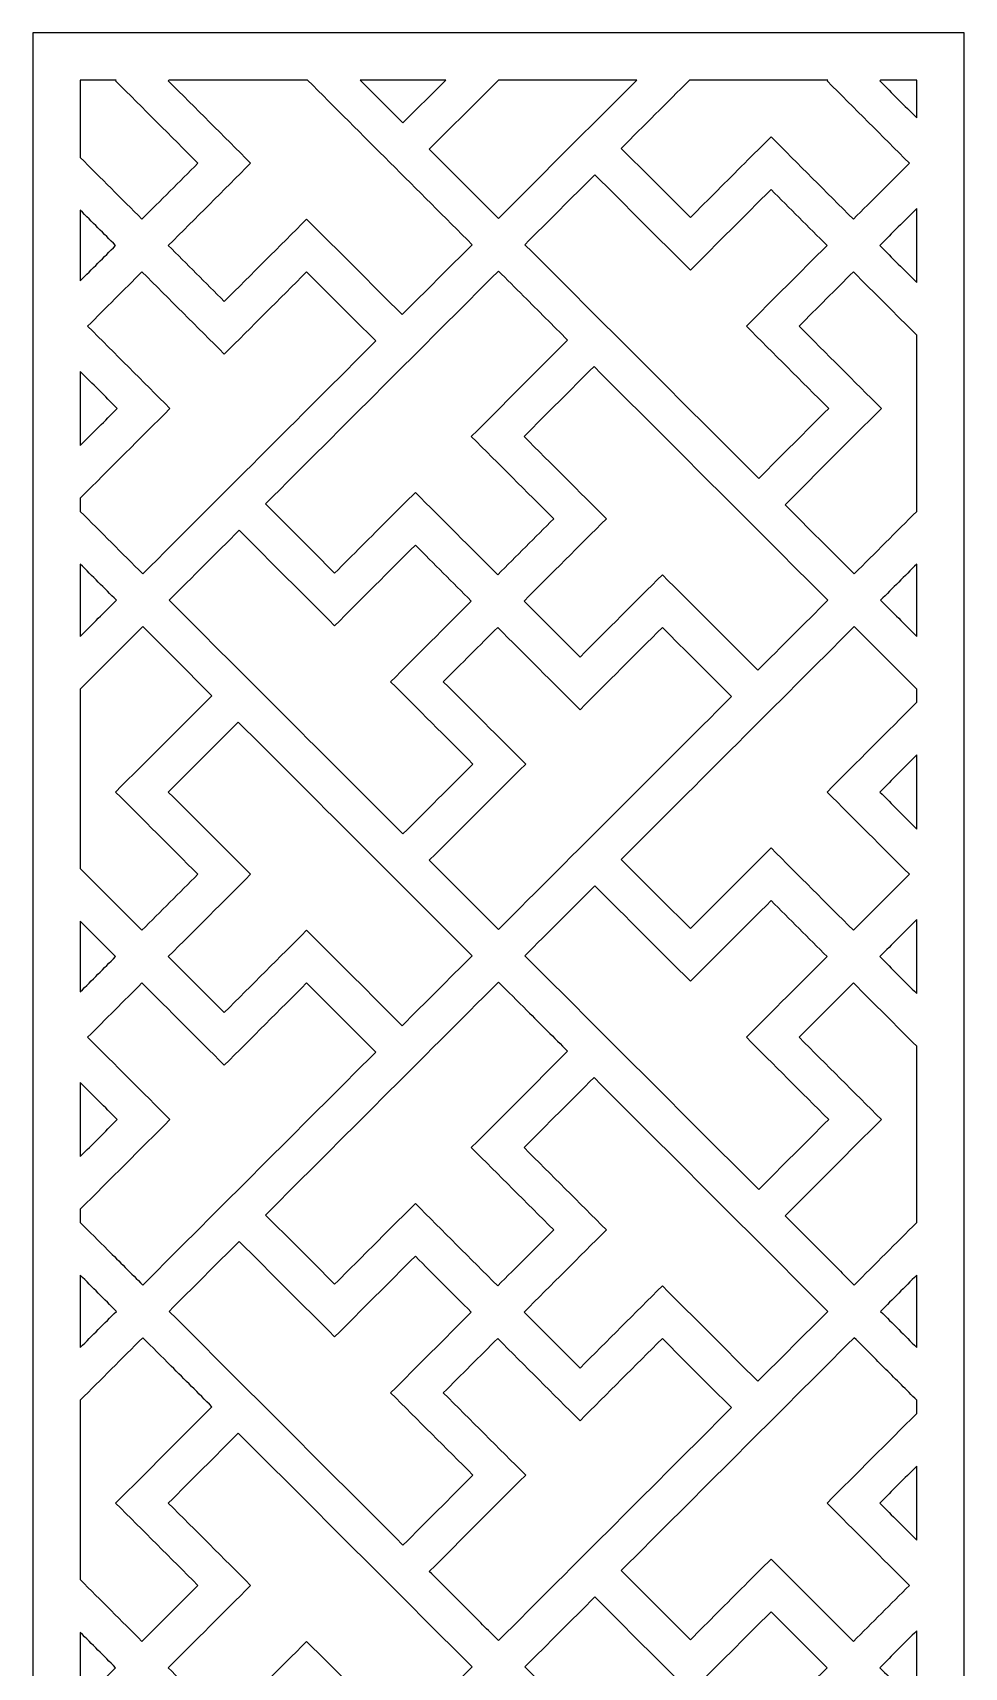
# Model space of a CAD drawing. Header units: centimetres. Extents: x -9.6 to 8.9, y -13.9 to 14.2.
# Drawn here: x -9.56 to -1.57, y 0.15 to 14.17 of the extents above; entities that cross this region are included whole.
import ezdxf

# ---------------------------------------------------------------- set-up
doc = ezdxf.new("R2010")
doc.units = ezdxf.units.CM
doc.header["$MEASUREMENT"] = 0
doc.layers.add('layer 1', color=7, linetype='Continuous')

msp = doc.modelspace()

# ---------------------------------------------------------------- linework, layer by layer
at = {"layer": 'layer 1', "color": 177}
msp.add_open_spline([(-9.55777, 14.17327), (-6.89449, 14.17327), (-4.2313, 14.17327), (-1.56807, 14.17327), (-1.56807, 14.17327), (-1.56807, 4.8253), (-1.56807, -4.52267), (-1.56807, -13.87064), (-1.56807, -13.87064), (-4.2313, -13.87064), (-6.89449, -13.87064), (-9.55777, -13.87064), (-9.55777, -13.87064), (-9.55777, -4.52267), (-9.55777, 4.8253), (-9.55777, 14.17327)], degree=3, knots=[0, 0, 0, 0, 0.2, 0.2, 0.2, 0.2, 0.4, 0.4, 0.4, 0.4, 0.6, 0.6, 0.6, 0.6, 1, 1, 1, 1], dxfattribs=at)
at = {"layer": 'layer 1', "color": 7}
for points, knots in [([(-9.15032, 13.76583), (-9.0471, 13.76583), (-8.9439, 13.76583), (-8.8407, 13.76583), (-8.8407, 13.76583), (-8.8427, 13.76379), (-8.8447, 13.7618), (-8.84673, 13.75977), (-8.84673, 13.75977), (-8.61135, 13.52434), (-8.37595, 13.28896), (-8.14053, 13.05357), (-8.14053, 13.05357), (-8.30064, 12.89348), (-8.46067, 12.73339), (-8.62079, 12.57335), (-8.62079, 12.57335), (-8.79725, 12.74986), (-8.97378, 12.92639), (-9.15032, 13.10291), (-9.15032, 13.10291), (-9.15032, 13.32385), (-9.15032, 13.54484), (-9.15032, 13.76583)], [0, 0, 0, 0, 0.14285714, 0.14285714, 0.14285714, 0.14285714, 0.28571429, 0.28571429, 0.28571429, 0.28571429, 0.42857143, 0.42857143, 0.42857143, 0.42857143, 0.57142857, 0.57142857, 0.57142857, 0.57142857, 0.71428571, 0.71428571, 0.71428571, 0.71428571, 1, 1, 1, 1]), ([(-8.38872, 13.76583), (-7.99257, 13.76583), (-7.59639, 13.76583), (-7.20025, 13.76583), (-7.20025, 13.76583), (-6.72983, 13.29533), (-6.25934, 12.82485), (-5.7889, 12.35441), (-5.7889, 12.35441), (-5.98901, 12.15432), (-6.18909, 11.95422), (-6.38921, 11.75417), (-6.38921, 11.75417), (-6.6622, 12.02721), (-6.93531, 12.30027), (-7.20834, 12.57335), (-7.20834, 12.57335), (-7.44378, 12.33794), (-7.67914, 12.10252), (-7.91456, 11.86714), (-7.91456, 11.86714), (-8.07459, 12.02721), (-8.23472, 12.1873), (-8.39478, 12.34733), (-8.39478, 12.34733), (-8.15938, 12.58279), (-7.92396, 12.81819), (-7.68856, 13.05357), (-7.68856, 13.05357), (-7.92396, 13.28896), (-8.15938, 13.52434), (-8.39478, 13.75977), (-8.39478, 13.75977), (-8.39279, 13.7618), (-8.39071, 13.76379), (-8.38872, 13.76583)], [0, 0, 0, 0, 0.1, 0.1, 0.1, 0.1, 0.2, 0.2, 0.2, 0.2, 0.3, 0.3, 0.3, 0.3, 0.4, 0.4, 0.4, 0.4, 0.5, 0.5, 0.5, 0.5, 0.6, 0.6, 0.6, 0.6, 0.7, 0.7, 0.7, 0.7, 0.8, 0.8, 0.8, 0.8, 1, 1, 1, 1]), ([(-6.74833, 13.76583), (-6.50418, 13.76583), (-6.26002, 13.76583), (-6.01592, 13.76583), (-6.01592, 13.76583), (-6.13796, 13.64372), (-6.26002, 13.52162), (-6.3821, 13.39961), (-6.3821, 13.39961), (-6.50418, 13.52162), (-6.62626, 13.64372), (-6.74833, 13.76583)], [0, 0, 0, 0, 0.25, 0.25, 0.25, 0.25, 0.5, 0.5, 0.5, 0.5, 1, 1, 1, 1]), ([(-5.56384, 13.76583), (-5.16844, 13.76583), (-4.77298, 13.76583), (-4.37754, 13.76583), (-4.37754, 13.76583), (-4.77267, 13.37065), (-5.1678, 12.97553), (-5.5629, 12.58039), (-5.5629, 12.58039), (-5.76065, 12.77811), (-5.9584, 12.97588), (-6.15613, 13.17361), (-6.15613, 13.17361), (-5.95871, 13.37101), (-5.76133, 13.56842), (-5.56384, 13.76583)], [0, 0, 0, 0, 0.2, 0.2, 0.2, 0.2, 0.4, 0.4, 0.4, 0.4, 0.6, 0.6, 0.6, 0.6, 1, 1, 1, 1]), ([(-3.92556, 13.76583), (-3.5301, 13.76583), (-3.1346, 13.76583), (-2.73915, 13.76583), (-2.73915, 13.76583), (-2.74115, 13.76379), (-2.74317, 13.7618), (-2.74516, 13.75977), (-2.74516, 13.75977), (-2.50981, 13.52434), (-2.27437, 13.28896), (-2.03897, 13.05357), (-2.03897, 13.05357), (-2.19907, 12.89348), (-2.35912, 12.73339), (-2.51919, 12.57335), (-2.51919, 12.57335), (-2.75462, 12.80872), (-2.99001, 13.04412), (-3.22538, 13.27952), (-3.22538, 13.27952), (-3.30074, 13.20422), (-3.37604, 13.12891), (-3.45139, 13.05357), (-3.45139, 13.05357), (-3.45139, 13.05357), (-3.45139, 13.05357), (-3.45139, 13.05357), (-3.45139, 13.05357), (-3.60675, 12.89817), (-3.76209, 12.74284), (-3.91747, 12.58746), (-3.91747, 12.58746), (-4.11519, 12.78521), (-4.31292, 12.98296), (-4.51065, 13.18069), (-4.51065, 13.18069), (-4.31564, 13.37571), (-4.12059, 13.57075), (-3.92556, 13.76583)], [0, 0, 0, 0, 0.09090909, 0.09090909, 0.09090909, 0.09090909, 0.18181818, 0.18181818, 0.18181818, 0.18181818, 0.27272727, 0.27272727, 0.27272727, 0.27272727, 0.36363636, 0.36363636, 0.36363636, 0.36363636, 0.45454545, 0.45454545, 0.45454545, 0.45454545, 0.54545455, 0.54545455, 0.54545455, 0.54545455, 0.63636364, 0.63636364, 0.63636364, 0.63636364, 0.72727273, 0.72727273, 0.72727273, 0.72727273, 0.81818182, 0.81818182, 0.81818182, 0.81818182, 1, 1, 1, 1]), ([(-2.28719, 13.76583), (-2.1833, 13.76583), (-2.07944, 13.76583), (-1.97553, 13.76583), (-1.97553, 13.76583), (-1.97553, 13.6579), (-1.97553, 13.54998), (-1.97553, 13.44205), (-1.97553, 13.44205), (-2.0814, 13.54796), (-2.18732, 13.65383), (-2.29323, 13.75977), (-2.29323, 13.75977), (-2.29118, 13.7618), (-2.28922, 13.76379), (-2.28719, 13.76583)], [0, 0, 0, 0, 0.2, 0.2, 0.2, 0.2, 0.4, 0.4, 0.4, 0.4, 0.6, 0.6, 0.6, 0.6, 1, 1, 1, 1]), ([(-4.73668, 12.95469), (-4.93671, 12.7546), (-5.13684, 12.55452), (-5.33692, 12.35441), (-5.33692, 12.35441), (-4.66838, 11.68591), (-3.99986, 11.01735), (-3.33133, 10.3488), (-3.33133, 10.3488), (-3.13121, 10.54891), (-2.93113, 10.74903), (-2.73108, 10.94909), (-2.73108, 10.94909), (-2.96648, 11.1845), (-3.20186, 11.41992), (-3.43725, 11.65528), (-3.43725, 11.65528), (-3.20653, 11.88597), (-2.97588, 12.1167), (-2.74516, 12.34733), (-2.74516, 12.34733), (-2.90524, 12.50745), (-3.06535, 12.66752), (-3.22538, 12.82759), (-3.22538, 12.82759), (-3.45613, 12.59691), (-3.68678, 12.36619), (-3.91747, 12.13547), (-3.91747, 12.13547), (-4.19051, 12.40857), (-4.4636, 12.68161), (-4.73668, 12.95469)], [0, 0, 0, 0, 0.11111111, 0.11111111, 0.11111111, 0.11111111, 0.22222222, 0.22222222, 0.22222222, 0.22222222, 0.33333333, 0.33333333, 0.33333333, 0.33333333, 0.44444444, 0.44444444, 0.44444444, 0.44444444, 0.55555556, 0.55555556, 0.55555556, 0.55555556, 0.66666667, 0.66666667, 0.66666667, 0.66666667, 0.77777778, 0.77777778, 0.77777778, 0.77777778, 1, 1, 1, 1]), ([(-9.15032, 12.04378), (-9.15032, 12.24616), (-9.15032, 12.44853), (-9.15032, 12.65088), (-9.15032, 12.65088), (-9.04912, 12.54974), (-8.9479, 12.44853), (-8.84672, 12.34733), (-8.84672, 12.34733), (-8.9479, 12.24616), (-9.04912, 12.14498), (-9.15032, 12.04378)], [0, 0, 0, 0, 0.25, 0.25, 0.25, 0.25, 0.5, 0.5, 0.5, 0.5, 1, 1, 1, 1]), ([(-1.97553, 12.66506), (-1.97553, 12.45325), (-1.97553, 12.24148), (-1.97553, 12.02965), (-1.97553, 12.02965), (-2.0814, 12.13552), (-2.18732, 12.24148), (-2.29323, 12.34733), (-2.29323, 12.34733), (-2.18732, 12.45325), (-2.0814, 12.55914), (-1.97553, 12.66506)], [0, 0, 0, 0, 0.25, 0.25, 0.25, 0.25, 0.5, 0.5, 0.5, 0.5, 1, 1, 1, 1]), ([(-9.15032, 10.06623), (-9.15032, 10.104), (-9.15032, 10.1417), (-9.15032, 10.17934), (-9.15032, 10.17934), (-8.89376, 10.43598), (-8.63716, 10.69255), (-8.38067, 10.94909), (-8.38067, 10.94909), (-8.61605, 11.1845), (-8.85145, 11.41992), (-9.08681, 11.65528), (-9.08681, 11.65528), (-8.9315, 11.81068), (-8.77613, 11.96601), (-8.62079, 12.1214), (-8.62079, 12.1214), (-8.38534, 11.88597), (-8.14992, 11.65058), (-7.91456, 11.41512), (-7.91456, 11.41512), (-7.67914, 11.65058), (-7.44378, 11.88597), (-7.20834, 12.1214), (-7.20834, 12.1214), (-7.01061, 11.92363), (-6.81288, 11.7259), (-6.61516, 11.52818), (-6.61516, 11.52818), (-7.28133, 10.86198), (-7.94751, 10.19578), (-8.61372, 9.5296), (-8.61372, 9.5296), (-8.79249, 9.70852), (-8.97141, 9.88737), (-9.15032, 10.06623)], [0, 0, 0, 0, 0.1, 0.1, 0.1, 0.1, 0.2, 0.2, 0.2, 0.2, 0.3, 0.3, 0.3, 0.3, 0.4, 0.4, 0.4, 0.4, 0.5, 0.5, 0.5, 0.5, 0.6, 0.6, 0.6, 0.6, 0.7, 0.7, 0.7, 0.7, 0.8, 0.8, 0.8, 0.8, 1, 1, 1, 1]), ([(-5.5629, 12.12843), (-6.22912, 11.46225), (-6.89526, 10.79608), (-7.56146, 10.1299), (-7.56146, 10.1299), (-7.3637, 9.93218), (-7.16598, 9.73446), (-6.96824, 9.5367), (-6.96824, 9.5367), (-6.81288, 9.69205), (-6.65754, 9.84739), (-6.50216, 10.00277), (-6.50216, 10.00277), (-6.50216, 10.00277), (-6.50216, 10.00277), (-6.50216, 10.00277), (-6.50216, 10.00277), (-6.42685, 10.07812), (-6.35153, 10.15341), (-6.27618, 10.22877), (-6.27618, 10.22877), (-6.04078, 9.99334), (-5.80535, 9.75799), (-5.56998, 9.52255), (-5.56998, 9.52255), (-5.40991, 9.68268), (-5.24987, 9.84272), (-5.08977, 10.00277), (-5.08977, 10.00277), (-5.32513, 10.23819), (-5.56055, 10.47357), (-5.79597, 10.70895), (-5.79597, 10.70895), (-5.52054, 10.98442), (-5.24513, 11.25981), (-4.96972, 11.53526), (-4.96972, 11.53526), (-5.09564, 11.66117), (-5.22157, 11.78711), (-5.34759, 11.91305), (-5.34759, 11.91305), (-5.41935, 11.98487), (-5.4911, 12.05663), (-5.5629, 12.12843)], [0, 0, 0, 0, 0.08333333, 0.08333333, 0.08333333, 0.08333333, 0.16666667, 0.16666667, 0.16666667, 0.16666667, 0.25, 0.25, 0.25, 0.25, 0.33333333, 0.33333333, 0.33333333, 0.33333333, 0.41666667, 0.41666667, 0.41666667, 0.41666667, 0.5, 0.5, 0.5, 0.5, 0.58333333, 0.58333333, 0.58333333, 0.58333333, 0.66666667, 0.66666667, 0.66666667, 0.66666667, 0.75, 0.75, 0.75, 0.75, 0.83333333, 0.83333333, 0.83333333, 0.83333333, 1, 1, 1, 1]), ([(-1.97553, 11.57772), (-1.97553, 11.07388), (-1.97553, 10.57004), (-1.97553, 10.06623), (-1.97553, 10.06623), (-2.15438, 9.88737), (-2.33325, 9.70852), (-2.51208, 9.5296), (-2.51208, 9.5296), (-2.7099, 9.72737), (-2.90763, 9.92513), (-3.10532, 10.12283), (-3.10532, 10.12283), (-2.82996, 10.39823), (-2.55451, 10.67369), (-2.27911, 10.94909), (-2.27911, 10.94909), (-2.51449, 11.1845), (-2.74993, 11.41992), (-2.98529, 11.65528), (-2.98529, 11.65528), (-2.82996, 11.81068), (-2.67456, 11.96601), (-2.51919, 12.1214), (-2.51919, 12.1214), (-2.33801, 11.94016), (-2.15681, 11.75895), (-1.97553, 11.57772)], [0, 0, 0, 0, 0.125, 0.125, 0.125, 0.125, 0.25, 0.25, 0.25, 0.25, 0.375, 0.375, 0.375, 0.375, 0.5, 0.5, 0.5, 0.5, 0.625, 0.625, 0.625, 0.625, 0.75, 0.75, 0.75, 0.75, 1, 1, 1, 1]), ([(-9.15032, 10.63142), (-9.15032, 10.84319), (-9.15032, 11.05496), (-9.15032, 11.26679), (-9.15032, 11.26679), (-9.04439, 11.1609), (-8.93851, 11.05496), (-8.83263, 10.94909), (-8.83263, 10.94909), (-8.93851, 10.84319), (-9.04439, 10.73727), (-9.15032, 10.63142)], [0, 0, 0, 0, 0.25, 0.25, 0.25, 0.25, 0.5, 0.5, 0.5, 0.5, 1, 1, 1, 1]), ([(-4.74372, 11.30927), (-4.94381, 11.10919), (-5.14391, 10.90908), (-5.34399, 10.70895), (-5.34399, 10.70895), (-5.10859, 10.47357), (-4.87324, 10.23819), (-4.63781, 10.00277), (-4.63781, 10.00277), (-4.87324, 9.76736), (-5.10859, 9.53198), (-5.34399, 9.2966), (-5.34399, 9.2966), (-5.18392, 9.13649), (-5.02384, 8.97648), (-4.86377, 8.81635), (-4.86377, 8.81635), (-4.62843, 9.05177), (-4.39301, 9.28715), (-4.15757, 9.52255), (-4.15757, 9.52255), (-3.88453, 9.2495), (-3.61146, 8.97648), (-3.33842, 8.70338), (-3.33842, 8.70338), (-3.13831, 8.90345), (-2.9382, 9.10356), (-2.73811, 9.30365), (-2.73811, 9.30365), (-3.40665, 9.97219), (-4.07518, 10.64073), (-4.74372, 11.30927)], [0, 0, 0, 0, 0.11111111, 0.11111111, 0.11111111, 0.11111111, 0.22222222, 0.22222222, 0.22222222, 0.22222222, 0.33333333, 0.33333333, 0.33333333, 0.33333333, 0.44444444, 0.44444444, 0.44444444, 0.44444444, 0.55555556, 0.55555556, 0.55555556, 0.55555556, 0.66666667, 0.66666667, 0.66666667, 0.66666667, 0.77777778, 0.77777778, 0.77777778, 0.77777778, 1, 1, 1, 1]), ([(-8.38768, 9.30365), (-8.18762, 9.50372), (-7.98751, 9.70383), (-7.78739, 9.90391), (-7.78739, 9.90391), (-7.51438, 9.63089), (-7.2413, 9.35777), (-6.96824, 9.08473), (-6.96824, 9.08473), (-6.7376, 9.31538), (-6.50685, 9.54613), (-6.27618, 9.77679), (-6.27618, 9.77679), (-6.11611, 9.61674), (-5.95603, 9.45667), (-5.79597, 9.2966), (-5.79597, 9.2966), (-6.02665, 9.06588), (-6.25735, 8.83518), (-6.48804, 8.60452), (-6.48804, 8.60452), (-6.25264, 8.36912), (-6.01723, 8.1337), (-5.78182, 7.89831), (-5.78182, 7.89831), (-5.98193, 7.69821), (-6.18203, 7.49812), (-6.3821, 7.29801), (-6.3821, 7.29801), (-7.05066, 7.96659), (-7.71917, 8.63507), (-8.38768, 9.30365)], [0, 0, 0, 0, 0.11111111, 0.11111111, 0.11111111, 0.11111111, 0.22222222, 0.22222222, 0.22222222, 0.22222222, 0.33333333, 0.33333333, 0.33333333, 0.33333333, 0.44444444, 0.44444444, 0.44444444, 0.44444444, 0.55555556, 0.55555556, 0.55555556, 0.55555556, 0.66666667, 0.66666667, 0.66666667, 0.66666667, 0.77777778, 0.77777778, 0.77777778, 0.77777778, 1, 1, 1, 1]), ([(-9.15032, 8.99304), (-9.15032, 9.20011), (-9.15032, 9.40721), (-9.15032, 9.61428), (-9.15032, 9.61428), (-9.04676, 9.51068), (-8.94322, 9.40721), (-8.83969, 9.30365), (-8.83969, 9.30365), (-8.94322, 9.20011), (-9.04676, 9.09657), (-9.15032, 8.99304)], [0, 0, 0, 0, 0.25, 0.25, 0.25, 0.25, 0.5, 0.5, 0.5, 0.5, 1, 1, 1, 1]), ([(-1.97553, 9.61428), (-1.97553, 9.40721), (-1.97553, 9.20011), (-1.97553, 8.99304), (-1.97553, 8.99304), (-2.07905, 9.09657), (-2.18258, 9.20011), (-2.2862, 9.30365), (-2.2862, 9.30365), (-2.18258, 9.40721), (-2.07905, 9.51068), (-1.97553, 9.61428)], [0, 0, 0, 0, 0.25, 0.25, 0.25, 0.25, 0.5, 0.5, 0.5, 0.5, 1, 1, 1, 1]), ([(-9.15032, 7.00133), (-9.15032, 7.51456), (-9.15032, 8.02784), (-9.15032, 8.54106), (-9.15032, 8.54106), (-8.97141, 8.7199), (-8.79249, 8.89884), (-8.61372, 9.07768), (-8.61372, 9.07768), (-8.41592, 8.87993), (-8.21819, 8.68219), (-8.02048, 8.48445), (-8.02048, 8.48445), (-8.2959, 8.20901), (-8.57132, 7.93361), (-8.84673, 7.65815), (-8.84673, 7.65815), (-8.61135, 7.42282), (-8.37595, 7.1874), (-8.14053, 6.95198), (-8.14053, 6.95198), (-8.30064, 6.79196), (-8.46067, 6.63184), (-8.62079, 6.47181), (-8.62079, 6.47181), (-8.79725, 6.64829), (-8.97378, 6.82483), (-9.15032, 7.00133)], [0, 0, 0, 0, 0.125, 0.125, 0.125, 0.125, 0.25, 0.25, 0.25, 0.25, 0.375, 0.375, 0.375, 0.375, 0.5, 0.5, 0.5, 0.5, 0.625, 0.625, 0.625, 0.625, 0.75, 0.75, 0.75, 0.75, 1, 1, 1, 1]), ([(-6.15613, 7.0721), (-5.88071, 7.34748), (-5.60531, 7.62292), (-5.32988, 7.89831), (-5.32988, 7.89831), (-5.56527, 8.1337), (-5.80066, 8.36912), (-6.03607, 8.60452), (-6.03607, 8.60452), (-5.88071, 8.75987), (-5.72535, 8.91525), (-5.56998, 9.07061), (-5.56998, 9.07061), (-5.33458, 8.83518), (-5.09918, 8.59982), (-4.86377, 8.36439), (-4.86377, 8.36439), (-4.62843, 8.59982), (-4.39301, 8.83518), (-4.15757, 9.07061), (-4.15757, 9.07061), (-3.95985, 8.87285), (-3.76213, 8.67512), (-3.56439, 8.47738), (-3.56439, 8.47738), (-4.23054, 7.81124), (-4.89674, 7.14502), (-5.5629, 6.47887), (-5.5629, 6.47887), (-5.76065, 6.67661), (-5.9584, 6.87428), (-6.15613, 7.0721)], [0, 0, 0, 0, 0.11111111, 0.11111111, 0.11111111, 0.11111111, 0.22222222, 0.22222222, 0.22222222, 0.22222222, 0.33333333, 0.33333333, 0.33333333, 0.33333333, 0.44444444, 0.44444444, 0.44444444, 0.44444444, 0.55555556, 0.55555556, 0.55555556, 0.55555556, 0.66666667, 0.66666667, 0.66666667, 0.66666667, 0.77777778, 0.77777778, 0.77777778, 0.77777778, 1, 1, 1, 1]), ([(-1.97553, 8.54106), (-1.97553, 8.50334), (-1.97553, 8.4656), (-1.97553, 8.42787), (-1.97553, 8.42787), (-2.23207, 8.17132), (-2.48862, 7.91478), (-2.74516, 7.65815), (-2.74516, 7.65815), (-2.50981, 7.42282), (-2.27437, 7.1874), (-2.03897, 6.95198), (-2.03897, 6.95198), (-2.19907, 6.79196), (-2.35912, 6.63184), (-2.51919, 6.47181), (-2.51919, 6.47181), (-2.75462, 6.70717), (-2.99001, 6.94259), (-3.22538, 7.17801), (-3.22538, 7.17801), (-3.30074, 7.10267), (-3.37604, 7.02735), (-3.45139, 6.95198), (-3.45139, 6.95198), (-3.45139, 6.95198), (-3.45139, 6.95198), (-3.45139, 6.95198), (-3.45139, 6.95198), (-3.60675, 6.79666), (-3.76209, 6.64128), (-3.91747, 6.48592), (-3.91747, 6.48592), (-4.11519, 6.68362), (-4.31292, 6.88138), (-4.51065, 7.07914), (-4.51065, 7.07914), (-3.84449, 7.74531), (-3.17834, 8.41148), (-2.51208, 9.07768), (-2.51208, 9.07768), (-2.33325, 8.89884), (-2.15438, 8.7199), (-1.97553, 8.54106)], [0, 0, 0, 0, 0.08333333, 0.08333333, 0.08333333, 0.08333333, 0.16666667, 0.16666667, 0.16666667, 0.16666667, 0.25, 0.25, 0.25, 0.25, 0.33333333, 0.33333333, 0.33333333, 0.33333333, 0.41666667, 0.41666667, 0.41666667, 0.41666667, 0.5, 0.5, 0.5, 0.5, 0.58333333, 0.58333333, 0.58333333, 0.58333333, 0.66666667, 0.66666667, 0.66666667, 0.66666667, 0.75, 0.75, 0.75, 0.75, 0.83333333, 0.83333333, 0.83333333, 0.83333333, 1, 1, 1, 1]), ([(-7.79453, 8.25848), (-7.99461, 8.05835), (-8.19468, 7.85828), (-8.39478, 7.65815), (-8.39478, 7.65815), (-8.15938, 7.42282), (-7.92396, 7.1874), (-7.68856, 6.95198), (-7.68856, 6.95198), (-7.92396, 6.71663), (-8.15938, 6.4812), (-8.39478, 6.24582), (-8.39478, 6.24582), (-8.23472, 6.08575), (-8.07459, 5.92568), (-7.91456, 5.76559), (-7.91456, 5.76559), (-7.67914, 6.00096), (-7.44378, 6.23639), (-7.20834, 6.47181), (-7.20834, 6.47181), (-6.93531, 6.1987), (-6.6622, 5.92568), (-6.38921, 5.65262), (-6.38921, 5.65262), (-6.18909, 5.8527), (-5.98901, 6.05281), (-5.7889, 6.25288), (-5.7889, 6.25288), (-6.45741, 6.9214), (-7.12596, 7.58995), (-7.79453, 8.25848)], [0, 0, 0, 0, 0.11111111, 0.11111111, 0.11111111, 0.11111111, 0.22222222, 0.22222222, 0.22222222, 0.22222222, 0.33333333, 0.33333333, 0.33333333, 0.33333333, 0.44444444, 0.44444444, 0.44444444, 0.44444444, 0.55555556, 0.55555556, 0.55555556, 0.55555556, 0.66666667, 0.66666667, 0.66666667, 0.66666667, 0.77777778, 0.77777778, 0.77777778, 0.77777778, 1, 1, 1, 1]), ([(-1.97553, 7.97588), (-1.97553, 7.76409), (-1.97553, 7.55231), (-1.97553, 7.34052), (-1.97553, 7.34052), (-2.0814, 7.4464), (-2.18732, 7.55231), (-2.29323, 7.65815), (-2.29323, 7.65815), (-2.18732, 7.76409), (-2.0814, 7.86996), (-1.97553, 7.97588)], [0, 0, 0, 0, 0.25, 0.25, 0.25, 0.25, 0.5, 0.5, 0.5, 0.5, 1, 1, 1, 1]), ([(-5.33692, 6.25288), (-5.13684, 6.453), (-4.93671, 6.65305), (-4.73668, 6.85313), (-4.73668, 6.85313), (-4.4636, 6.58005), (-4.19051, 6.30704), (-3.91747, 6.03395), (-3.91747, 6.03395), (-3.68678, 6.26465), (-3.45613, 6.49533), (-3.22538, 6.726), (-3.22538, 6.726), (-3.06535, 6.56593), (-2.90524, 6.40588), (-2.74516, 6.24582), (-2.74516, 6.24582), (-2.97588, 6.01513), (-3.20653, 5.78442), (-3.43725, 5.55376), (-3.43725, 5.55376), (-3.20186, 5.31837), (-2.96648, 5.0829), (-2.73108, 4.84753), (-2.73108, 4.84753), (-2.93113, 4.64744), (-3.13121, 4.44739), (-3.33133, 4.24726), (-3.33133, 4.24726), (-3.99986, 4.91579), (-4.66838, 5.58434), (-5.33692, 6.25288)], [0, 0, 0, 0, 0.11111111, 0.11111111, 0.11111111, 0.11111111, 0.22222222, 0.22222222, 0.22222222, 0.22222222, 0.33333333, 0.33333333, 0.33333333, 0.33333333, 0.44444444, 0.44444444, 0.44444444, 0.44444444, 0.55555556, 0.55555556, 0.55555556, 0.55555556, 0.66666667, 0.66666667, 0.66666667, 0.66666667, 0.77777778, 0.77777778, 0.77777778, 0.77777778, 1, 1, 1, 1]), ([(-9.15032, 5.94226), (-9.15032, 6.14464), (-9.15032, 6.347), (-9.15032, 6.54938), (-9.15032, 6.54938), (-9.04912, 6.44822), (-8.9479, 6.347), (-8.84672, 6.24582), (-8.84672, 6.24582), (-8.9479, 6.14464), (-9.04912, 6.04344), (-9.15032, 5.94226)], [0, 0, 0, 0, 0.25, 0.25, 0.25, 0.25, 0.5, 0.5, 0.5, 0.5, 1, 1, 1, 1]), ([(-1.97553, 6.56354), (-1.97553, 6.35173), (-1.97553, 6.13994), (-1.97553, 5.92812), (-1.97553, 5.92812), (-2.0814, 6.03401), (-2.18732, 6.13994), (-2.29323, 6.24582), (-2.29323, 6.24582), (-2.18732, 6.35173), (-2.0814, 6.4576), (-1.97553, 6.56354)], [0, 0, 0, 0, 0.25, 0.25, 0.25, 0.25, 0.5, 0.5, 0.5, 0.5, 1, 1, 1, 1]), ([(-9.15032, 3.96468), (-9.15032, 4.00242), (-9.15032, 4.04015), (-9.15032, 4.0779), (-9.15032, 4.0779), (-8.89376, 4.33444), (-8.63716, 4.591), (-8.38067, 4.84753), (-8.38067, 4.84753), (-8.61605, 5.0829), (-8.85145, 5.31837), (-9.08681, 5.55376), (-9.08681, 5.55376), (-8.9315, 5.70907), (-8.77613, 5.86445), (-8.62079, 6.01983), (-8.62079, 6.01983), (-8.38534, 5.78442), (-8.14992, 5.54901), (-7.91456, 5.31364), (-7.91456, 5.31364), (-7.67914, 5.54901), (-7.44378, 5.78442), (-7.20834, 6.01983), (-7.20834, 6.01983), (-7.01061, 5.82213), (-6.81288, 5.62431), (-6.61516, 5.42664), (-6.61516, 5.42664), (-7.28133, 4.76039), (-7.94751, 4.09425), (-8.61372, 3.42808), (-8.61372, 3.42808), (-8.71372, 3.52811), (-8.8138, 3.62815), (-8.91386, 3.72822), (-8.91386, 3.72822), (-8.99266, 3.80705), (-9.07148, 3.88587), (-9.15032, 3.96468)], [0, 0, 0, 0, 0.09090909, 0.09090909, 0.09090909, 0.09090909, 0.18181818, 0.18181818, 0.18181818, 0.18181818, 0.27272727, 0.27272727, 0.27272727, 0.27272727, 0.36363636, 0.36363636, 0.36363636, 0.36363636, 0.45454545, 0.45454545, 0.45454545, 0.45454545, 0.54545455, 0.54545455, 0.54545455, 0.54545455, 0.63636364, 0.63636364, 0.63636364, 0.63636364, 0.72727273, 0.72727273, 0.72727273, 0.72727273, 0.81818182, 0.81818182, 0.81818182, 0.81818182, 1, 1, 1, 1]), ([(-5.5629, 6.02693), (-6.22912, 5.36069), (-6.89526, 4.69454), (-7.56146, 4.02831), (-7.56146, 4.02831), (-7.3637, 3.83061), (-7.16598, 3.63287), (-6.96824, 3.43515), (-6.96824, 3.43515), (-6.81288, 3.5905), (-6.65754, 3.74584), (-6.50216, 3.90124), (-6.50216, 3.90124), (-6.50216, 3.90124), (-6.50216, 3.90124), (-6.50216, 3.90124), (-6.50216, 3.90124), (-6.42685, 3.97653), (-6.35153, 4.05191), (-6.27618, 4.12721), (-6.27618, 4.12721), (-6.04078, 3.89184), (-5.80535, 3.65643), (-5.56998, 3.42102), (-5.56998, 3.42102), (-5.40991, 3.58109), (-5.24987, 3.74116), (-5.08977, 3.90124), (-5.08977, 3.90124), (-5.32513, 4.13663), (-5.56055, 4.37203), (-5.79597, 4.60742), (-5.79597, 4.60742), (-5.52054, 4.88285), (-5.24513, 5.15828), (-4.96972, 5.4337), (-4.96972, 5.4337), (-5.08624, 5.55019), (-5.20273, 5.66679), (-5.3193, 5.78327), (-5.3193, 5.78327), (-5.40051, 5.86445), (-5.4817, 5.94569), (-5.5629, 6.02693)], [0, 0, 0, 0, 0.08333333, 0.08333333, 0.08333333, 0.08333333, 0.16666667, 0.16666667, 0.16666667, 0.16666667, 0.25, 0.25, 0.25, 0.25, 0.33333333, 0.33333333, 0.33333333, 0.33333333, 0.41666667, 0.41666667, 0.41666667, 0.41666667, 0.5, 0.5, 0.5, 0.5, 0.58333333, 0.58333333, 0.58333333, 0.58333333, 0.66666667, 0.66666667, 0.66666667, 0.66666667, 0.75, 0.75, 0.75, 0.75, 0.83333333, 0.83333333, 0.83333333, 0.83333333, 1, 1, 1, 1]), ([(-1.97553, 5.47616), (-1.97553, 4.97236), (-1.97553, 4.46849), (-1.97553, 3.96468), (-1.97553, 3.96468), (-2.15438, 3.78585), (-2.33325, 3.60699), (-2.51208, 3.42808), (-2.51208, 3.42808), (-2.60281, 3.51875), (-2.6934, 3.60934), (-2.784, 3.69997), (-2.784, 3.69997), (-2.89112, 3.80708), (-2.99822, 3.91419), (-3.10532, 4.02133), (-3.10532, 4.02133), (-2.82996, 4.29671), (-2.55451, 4.57212), (-2.27911, 4.84753), (-2.27911, 4.84753), (-2.51449, 5.0829), (-2.74993, 5.31837), (-2.98529, 5.55376), (-2.98529, 5.55376), (-2.82996, 5.70907), (-2.67456, 5.86445), (-2.51919, 6.01983), (-2.51919, 6.01983), (-2.33801, 5.83861), (-2.15681, 5.65739), (-1.97553, 5.47616)], [0, 0, 0, 0, 0.11111111, 0.11111111, 0.11111111, 0.11111111, 0.22222222, 0.22222222, 0.22222222, 0.22222222, 0.33333333, 0.33333333, 0.33333333, 0.33333333, 0.44444444, 0.44444444, 0.44444444, 0.44444444, 0.55555556, 0.55555556, 0.55555556, 0.55555556, 0.66666667, 0.66666667, 0.66666667, 0.66666667, 0.77777778, 0.77777778, 0.77777778, 0.77777778, 1, 1, 1, 1]), ([(-4.74372, 5.20768), (-4.94381, 5.00761), (-5.14391, 4.80753), (-5.34399, 4.60742), (-5.34399, 4.60742), (-5.10859, 4.37203), (-4.87324, 4.13663), (-4.63781, 3.90124), (-4.63781, 3.90124), (-4.87324, 3.66585), (-5.10859, 3.4304), (-5.34399, 3.19505), (-5.34399, 3.19505), (-5.18392, 3.03498), (-5.02384, 2.87488), (-4.86377, 2.71485), (-4.86377, 2.71485), (-4.62843, 2.95023), (-4.39301, 3.18566), (-4.15757, 3.42102), (-4.15757, 3.42102), (-3.88453, 3.14795), (-3.61146, 2.87488), (-3.33842, 2.60182), (-3.33842, 2.60182), (-3.13831, 2.80191), (-2.9382, 3.00204), (-2.73811, 3.2021), (-2.73811, 3.2021), (-3.40665, 3.87065), (-4.07518, 4.53917), (-4.74372, 5.20768)], [0, 0, 0, 0, 0.11111111, 0.11111111, 0.11111111, 0.11111111, 0.22222222, 0.22222222, 0.22222222, 0.22222222, 0.33333333, 0.33333333, 0.33333333, 0.33333333, 0.44444444, 0.44444444, 0.44444444, 0.44444444, 0.55555556, 0.55555556, 0.55555556, 0.55555556, 0.66666667, 0.66666667, 0.66666667, 0.66666667, 0.77777778, 0.77777778, 0.77777778, 0.77777778, 1, 1, 1, 1]), ([(-9.15032, 4.52986), (-9.15032, 4.74166), (-9.15032, 4.95347), (-9.15032, 5.16523), (-9.15032, 5.16523), (-9.04439, 5.05934), (-8.93851, 4.95347), (-8.83263, 4.84753), (-8.83263, 4.84753), (-8.93851, 4.74166), (-9.04439, 4.63576), (-9.15032, 4.52986)], [0, 0, 0, 0, 0.25, 0.25, 0.25, 0.25, 0.5, 0.5, 0.5, 0.5, 1, 1, 1, 1]), ([(-7.78739, 3.80237), (-7.98751, 3.60224), (-8.18762, 3.40226), (-8.38768, 3.2021), (-8.38768, 3.2021), (-7.71917, 2.53356), (-7.05066, 1.86503), (-6.3821, 1.19649), (-6.3821, 1.19649), (-6.18203, 1.39658), (-5.98193, 1.59667), (-5.78182, 1.79678), (-5.78182, 1.79678), (-6.01723, 2.03213), (-6.25264, 2.26752), (-6.48804, 2.50295), (-6.48804, 2.50295), (-6.25735, 2.73366), (-6.02665, 2.96438), (-5.79597, 3.19505), (-5.79597, 3.19505), (-5.95603, 3.3551), (-6.11611, 3.51519), (-6.27618, 3.67525), (-6.27618, 3.67525), (-6.50685, 3.44454), (-6.7376, 3.21386), (-6.96824, 2.98317), (-6.96824, 2.98317), (-7.2413, 3.25626), (-7.51438, 3.52932), (-7.78739, 3.80237)], [0, 0, 0, 0, 0.11111111, 0.11111111, 0.11111111, 0.11111111, 0.22222222, 0.22222222, 0.22222222, 0.22222222, 0.33333333, 0.33333333, 0.33333333, 0.33333333, 0.44444444, 0.44444444, 0.44444444, 0.44444444, 0.55555556, 0.55555556, 0.55555556, 0.55555556, 0.66666667, 0.66666667, 0.66666667, 0.66666667, 0.77777778, 0.77777778, 0.77777778, 0.77777778, 1, 1, 1, 1]), ([(-9.15032, 2.89148), (-9.15032, 3.09858), (-9.15032, 3.30564), (-9.15032, 3.51272), (-9.15032, 3.51272), (-9.04676, 3.4092), (-8.94322, 3.30564), (-8.83969, 3.2021), (-8.83969, 3.2021), (-8.94322, 3.09858), (-9.04676, 2.99503), (-9.15032, 2.89148)], [0, 0, 0, 0, 0.25, 0.25, 0.25, 0.25, 0.5, 0.5, 0.5, 0.5, 1, 1, 1, 1]), ([(-1.97553, 3.51272), (-1.97553, 3.30564), (-1.97553, 3.09858), (-1.97553, 2.89148), (-1.97553, 2.89148), (-2.07905, 2.99503), (-2.18258, 3.09856), (-2.2862, 3.2021), (-2.2862, 3.2021), (-2.18258, 3.30564), (-2.07905, 3.4092), (-1.97553, 3.51272)], [0, 0, 0, 0, 0.25, 0.25, 0.25, 0.25, 0.5, 0.5, 0.5, 0.5, 1, 1, 1, 1]), ([(-9.15032, 0.89982), (-9.15032, 1.41303), (-9.15032, 1.92626), (-9.15032, 2.43949), (-9.15032, 2.43949), (-8.97141, 2.61836), (-8.79249, 2.79725), (-8.61372, 2.97611), (-8.61372, 2.97611), (-8.5325, 2.89492), (-8.45127, 2.81369), (-8.37003, 2.73247), (-8.37003, 2.73247), (-8.25354, 2.61596), (-8.13698, 2.49942), (-8.02048, 2.38291), (-8.02048, 2.38291), (-8.2959, 2.10749), (-8.57132, 1.83204), (-8.84673, 1.55664), (-8.84673, 1.55664), (-8.61135, 1.32125), (-8.37595, 1.08586), (-8.14053, 0.85046), (-8.14053, 0.85046), (-8.30064, 0.69037), (-8.46067, 0.5303), (-8.62079, 0.37024), (-8.62079, 0.37024), (-8.79725, 0.54676), (-8.97378, 0.7233), (-9.15032, 0.89982)], [0, 0, 0, 0, 0.11111111, 0.11111111, 0.11111111, 0.11111111, 0.22222222, 0.22222222, 0.22222222, 0.22222222, 0.33333333, 0.33333333, 0.33333333, 0.33333333, 0.44444444, 0.44444444, 0.44444444, 0.44444444, 0.55555556, 0.55555556, 0.55555556, 0.55555556, 0.66666667, 0.66666667, 0.66666667, 0.66666667, 0.77777778, 0.77777778, 0.77777778, 0.77777778, 1, 1, 1, 1]), ([(-3.56439, 2.37582), (-3.76213, 2.57359), (-3.95985, 2.77133), (-4.15757, 2.96904), (-4.15757, 2.96904), (-4.39301, 2.73368), (-4.62843, 2.49828), (-4.86377, 2.26289), (-4.86377, 2.26289), (-5.09918, 2.49828), (-5.33458, 2.73368), (-5.56998, 2.96904), (-5.56998, 2.96904), (-5.72535, 2.81366), (-5.88071, 2.65833), (-6.03607, 2.50295), (-6.03607, 2.50295), (-5.80066, 2.26752), (-5.56527, 2.03213), (-5.32988, 1.79678), (-5.32988, 1.79678), (-5.60531, 1.52133), (-5.88071, 1.24594), (-6.15613, 0.97051), (-6.15613, 0.97051), (-6.04904, 0.86342), (-5.94191, 0.7563), (-5.83479, 0.6492), (-5.83479, 0.6492), (-5.74421, 0.55856), (-5.65352, 0.4679), (-5.5629, 0.3773), (-5.5629, 0.3773), (-4.89674, 1.04351), (-4.23054, 1.70968), (-3.56439, 2.37582)], [0, 0, 0, 0, 0.1, 0.1, 0.1, 0.1, 0.2, 0.2, 0.2, 0.2, 0.3, 0.3, 0.3, 0.3, 0.4, 0.4, 0.4, 0.4, 0.5, 0.5, 0.5, 0.5, 0.6, 0.6, 0.6, 0.6, 0.7, 0.7, 0.7, 0.7, 0.8, 0.8, 0.8, 0.8, 1, 1, 1, 1]), ([(-1.97553, 2.43949), (-1.97553, 2.40176), (-1.97553, 2.36401), (-1.97553, 2.32629), (-1.97553, 2.32629), (-2.23207, 2.06976), (-2.48862, 1.8132), (-2.74516, 1.55664), (-2.74516, 1.55664), (-2.50981, 1.32125), (-2.27437, 1.08586), (-2.03897, 0.85046), (-2.03897, 0.85046), (-2.19907, 0.69037), (-2.35912, 0.5303), (-2.51919, 0.37024), (-2.51919, 0.37024), (-2.75462, 0.60563), (-2.99001, 0.84105), (-3.22538, 1.07642), (-3.22538, 1.07642), (-3.30074, 1.00109), (-3.37604, 0.92577), (-3.45139, 0.85046), (-3.45139, 0.85046), (-3.45139, 0.85046), (-3.45139, 0.85046), (-3.45139, 0.85046), (-3.45139, 0.85046), (-3.60675, 0.69507), (-3.76209, 0.53968), (-3.91747, 0.38438), (-3.91747, 0.38438), (-4.11519, 0.58211), (-4.31292, 0.77983), (-4.51065, 0.9776), (-4.51065, 0.9776), (-3.84449, 1.64374), (-3.17834, 2.30996), (-2.51208, 2.97611), (-2.51208, 2.97611), (-2.42145, 2.88547), (-2.33085, 2.79486), (-2.24028, 2.70426), (-2.24028, 2.70426), (-2.15204, 2.61596), (-2.06379, 2.52777), (-1.97553, 2.43949)], [0, 0, 0, 0, 0.07692308, 0.07692308, 0.07692308, 0.07692308, 0.15384615, 0.15384615, 0.15384615, 0.15384615, 0.23076923, 0.23076923, 0.23076923, 0.23076923, 0.30769231, 0.30769231, 0.30769231, 0.30769231, 0.38461538, 0.38461538, 0.38461538, 0.38461538, 0.46153846, 0.46153846, 0.46153846, 0.46153846, 0.53846154, 0.53846154, 0.53846154, 0.53846154, 0.61538462, 0.61538462, 0.61538462, 0.61538462, 0.69230769, 0.69230769, 0.69230769, 0.69230769, 0.76923077, 0.76923077, 0.76923077, 0.76923077, 0.84615385, 0.84615385, 0.84615385, 0.84615385, 1, 1, 1, 1]), ([(-7.79453, 2.15695), (-7.99461, 1.95681), (-8.19468, 1.75673), (-8.39478, 1.55664), (-8.39478, 1.55664), (-8.15938, 1.32125), (-7.92396, 1.08586), (-7.68856, 0.85046), (-7.68856, 0.85046), (-7.92396, 0.61508), (-8.15938, 0.37964), (-8.39478, 0.14424), (-8.39478, 0.14424), (-8.23472, -0.01581), (-8.07459, -0.17591), (-7.91456, -0.33598), (-7.91456, -0.33598), (-7.67914, -0.10054), (-7.44378, 0.13489), (-7.20834, 0.37024), (-7.20834, 0.37024), (-6.93531, 0.09714), (-6.6622, -0.17591), (-6.38921, -0.449), (-6.38921, -0.449), (-6.18909, -0.24888), (-5.98901, -0.04878), (-5.7889, 0.15132), (-5.7889, 0.15132), (-6.45741, 0.81985), (-7.12596, 1.48838), (-7.79453, 2.15695)], [0, 0, 0, 0, 0.11111111, 0.11111111, 0.11111111, 0.11111111, 0.22222222, 0.22222222, 0.22222222, 0.22222222, 0.33333333, 0.33333333, 0.33333333, 0.33333333, 0.44444444, 0.44444444, 0.44444444, 0.44444444, 0.55555556, 0.55555556, 0.55555556, 0.55555556, 0.66666667, 0.66666667, 0.66666667, 0.66666667, 0.77777778, 0.77777778, 0.77777778, 0.77777778, 1, 1, 1, 1]), ([(-1.97553, 1.87436), (-1.97553, 1.66258), (-1.97553, 1.45076), (-1.97553, 1.23899), (-1.97553, 1.23899), (-2.0814, 1.34484), (-2.18732, 1.45076), (-2.29323, 1.55664), (-2.29323, 1.55664), (-2.18732, 1.66258), (-2.0814, 1.76842), (-1.97553, 1.87436)], [0, 0, 0, 0, 0.25, 0.25, 0.25, 0.25, 0.5, 0.5, 0.5, 0.5, 1, 1, 1, 1]), ([(-4.73668, 0.75163), (-4.93671, 0.55152), (-5.13684, 0.35144), (-5.33692, 0.15132), (-5.33692, 0.15132), (-4.66838, -0.51718), (-3.99986, -1.18573), (-3.33133, -1.85425), (-3.33133, -1.85425), (-3.13121, -1.65415), (-2.93113, -1.4541), (-2.73108, -1.25401), (-2.73108, -1.25401), (-2.96648, -1.0186), (-3.20186, -0.78323), (-3.43725, -0.54783), (-3.43725, -0.54783), (-3.20653, -0.31714), (-2.97588, -0.08644), (-2.74516, 0.14424), (-2.74516, 0.14424), (-2.90524, 0.30431), (-3.06535, 0.46441), (-3.22538, 0.62444), (-3.22538, 0.62444), (-3.45613, 0.39378), (-3.68678, 0.16308), (-3.91747, -0.0676), (-3.91747, -0.0676), (-4.19051, 0.20549), (-4.4636, 0.47854), (-4.73668, 0.75163)], [0, 0, 0, 0, 0.11111111, 0.11111111, 0.11111111, 0.11111111, 0.22222222, 0.22222222, 0.22222222, 0.22222222, 0.33333333, 0.33333333, 0.33333333, 0.33333333, 0.44444444, 0.44444444, 0.44444444, 0.44444444, 0.55555556, 0.55555556, 0.55555556, 0.55555556, 0.66666667, 0.66666667, 0.66666667, 0.66666667, 0.77777778, 0.77777778, 0.77777778, 0.77777778, 1, 1, 1, 1]), ([(-9.15032, -0.15934), (-9.15032, 0.04304), (-9.15032, 0.24545), (-9.15032, 0.44782), (-9.15032, 0.44782), (-9.04912, 0.34665), (-8.9479, 0.24545), (-8.84672, 0.14424), (-8.84672, 0.14424), (-8.9479, 0.04304), (-9.04912, -0.05814), (-9.15032, -0.15934)], [0, 0, 0, 0, 0.25, 0.25, 0.25, 0.25, 0.5, 0.5, 0.5, 0.5, 1, 1, 1, 1]), ([(-1.97553, 0.46197), (-1.97553, 0.25016), (-1.97553, 0.03835), (-1.97553, -0.17345), (-1.97553, -0.17345), (-2.0814, -0.06752), (-2.18732, 0.03835), (-2.29323, 0.14424), (-2.29323, 0.14424), (-2.18732, 0.25016), (-2.0814, 0.35608), (-1.97553, 0.46197)], [0, 0, 0, 0, 0.25, 0.25, 0.25, 0.25, 0.5, 0.5, 0.5, 0.5, 1, 1, 1, 1])]:
    msp.add_open_spline(points, degree=3, knots=knots, dxfattribs=at)

doc.saveas('drawing.dxf')
